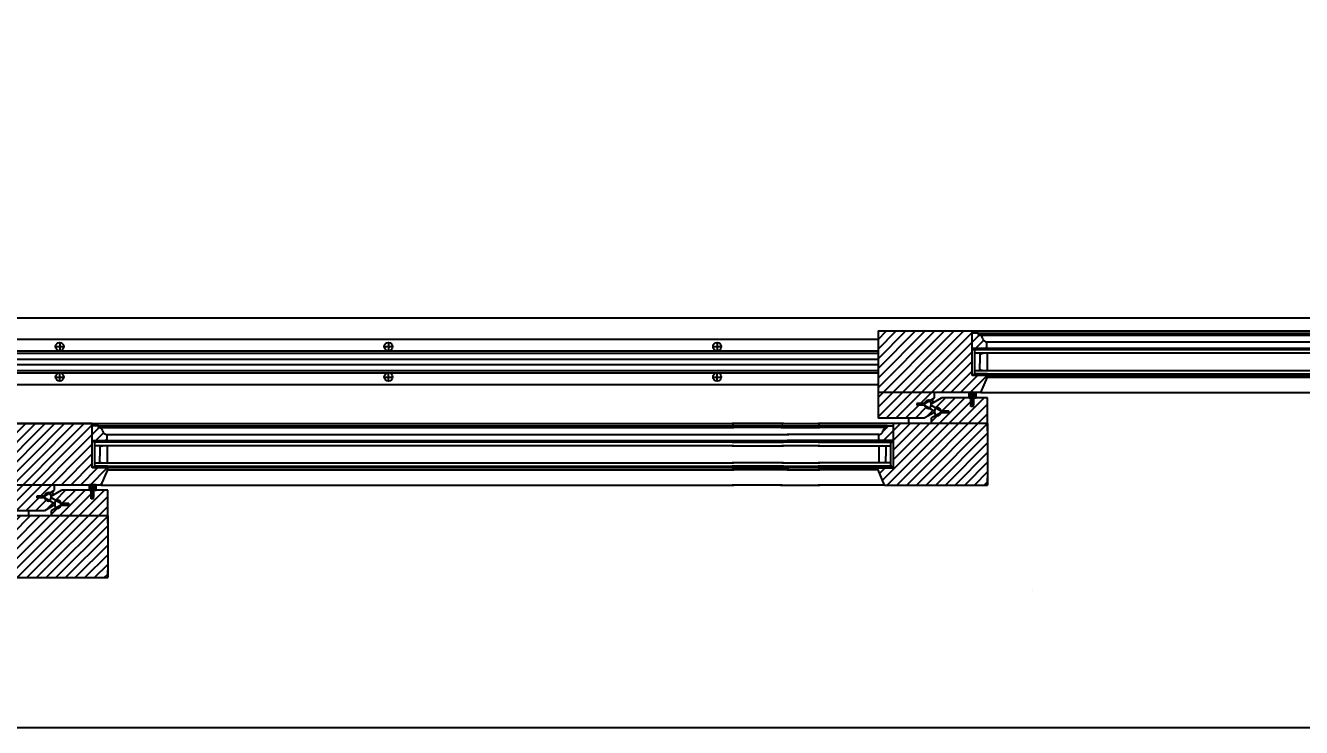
# Model space of a CAD drawing. Header units: inches. Extents: x 1985 to 11287, y 379 to 3234.
# Drawn here: x 7269.92 to 7316.5, y 1482.63 to 1508.25 of the extents above; entities that cross this region are included whole.
import ezdxf

# ---------------------------------------------------------------- set-up
doc = ezdxf.new("R2010")
doc.units = ezdxf.units.IN
doc.header["$MEASUREMENT"] = 0
doc.layers.get('0').update_dxf_attribs({"linetype": 'CONTINUOUS'})
doc.layers.get('Defpoints').update_dxf_attribs({"linetype": 'CONTINUOUS'})
for name, color, linetype in [('glass 99', 6, 'CONTINUOUS'), ('glazing tape 99', 7, 'CONTINUOUS'), ('hardware 99', 94, 'CONTINUOUS'), ('hatch 99', 1, 'CONTINUOUS'), ('weatherstripping 99', 5, 'CONTINUOUS'), ('wood detail 99', 7, 'CONTINUOUS')]:
    doc.layers.add(name, color=color, linetype=linetype)
doc.styles.get("Standard").update_dxf_attribs({"font": 'txt.shx', "width": 0.8})
doc.dimstyles.new('Elevation', dxfattribs={"dimscale": 2, "dimtxt": 0.75, "dimasz": 0.0625, "dimexe": 0.0625, "dimexo": 0.0625, "dimgap": 0.0625, "dimtad": 1, "dimdec": 5, "dimzin": 0, "dimdsep": 46, "dimlunit": 5, "dimtxsty": 'Standard', "dimblk1": 'OBLIQUE', "dimblk2": 'OBLIQUE', "dimsah": 1, "dimcen": 2, "dimdle": 0.0625, "dimclrd": 1, "dimclre": 1, "dimadec": 1, "dimazin": 0, "dimtfac": 0.375, "dimtdec": 5, "dimtmove": 0, "dimatfit": 3, "dimldrblk": 'OBLIQUE', "dimfxl": 1, "dimfrac": 2, "dimtolj": 1, "dimtzin": 0, "dimarcsym": 0})

# ---------------------------------------------------------------- blocks, each defined once
blk = doc.blocks.new('_OBLIQUE')
at = {"color": 0, "linetype": 'ByBlock'}
blk.add_line((-0.5, -0.5), (0.5, 0.5), dxfattribs=at)
blk = doc.blocks.new('*D167')
at = {"layer": 'Defpoints', "color": 0}
for p in [(7365.412, 1559.165), (7335.455, 1503.481), (7204.665, 1497.57), (7336.866, 1497.57), (7336.866, 1497.57)]:
    blk.add_point(p, dxfattribs=at)
at = {"layer": 'wood detail 99', "color": 1, "lineweight": -2}
blk.add_arc((7336.866, 1497.57), 6.078, 65.1346, 180, dxfattribs=at)
at = {"layer": 'wood detail 99', "color": 1, "lineweight": -2, "xscale": 0.125, "yscale": 0.125, "zscale": 0.125}
for p, rotation in [((7339.421, 1503.084), 335.1346450684126), ((7330.788, 1497.57), 270.000000000004)]:
    blk.add_blockref('_OBLIQUE', p, dxfattribs=dict(at, rotation=rotation))
at = {"layer": 'wood detail 99', "color": 0, "insert": (7333.123, 1503.429), "char_height": 1.5, "attachment_point": 5, "rotation": 32.5673}
blk.add_mtext('\\A1;114.9°"', dxfattribs=at)

msp = doc.modelspace()

# ---------------------------------------------------------------- hatches: boundary and pattern name
at = {"layer": 'glazing tape 99'}
h = msp.add_hatch(color=7, dxfattribs=at)
h.paths.add_polyline_path([(7304.516509, 1496.476127), (7305.016509, 1496.476127), (7305.016509, 1496.413627), (7304.516509, 1496.413627)])
h.paths.add_polyline_path([(7304.540009, 1495.538627), (7305.040009, 1495.538627), (7305.040009, 1495.476127), (7304.540009, 1495.476127)])
h = msp.add_hatch(color=7, dxfattribs=at)
h.paths.add_polyline_path([(7272.39151, 1493.101127), (7272.89151, 1493.101127), (7272.89151, 1493.038627), (7272.39151, 1493.038627)])
h.paths.add_polyline_path([(7272.41501, 1492.163627), (7272.91501, 1492.163627), (7272.91501, 1492.101127), (7272.41501, 1492.101127)])
h = msp.add_hatch(color=7, dxfattribs=at)
h.paths.add_polyline_path([(7272.39151, 1493.101127), (7272.89151, 1493.101127), (7272.89151, 1493.038627), (7272.39151, 1493.038627)])
h.paths.add_polyline_path([(7272.41501, 1492.163627), (7272.91501, 1492.163627), (7272.91501, 1492.101127), (7272.41501, 1492.101127)])
h = msp.add_hatch(color=7, dxfattribs=at)
h.paths.add_polyline_path([(7301.063509, 1493.101127), (7301.563509, 1493.101127), (7301.563509, 1493.038627), (7301.063509, 1493.038627)])
h.paths.add_polyline_path([(7301.040009, 1492.163627), (7301.540009, 1492.163627), (7301.540009, 1492.101127), (7301.040009, 1492.101127)])
h = msp.add_hatch(color=7, dxfattribs=at)
h.paths.add_polyline_path([(7301.063509, 1493.101127), (7301.563509, 1493.101127), (7301.563509, 1493.038627), (7301.063509, 1493.038627)])
h.paths.add_polyline_path([(7301.040009, 1492.163627), (7301.540009, 1492.163627), (7301.540009, 1492.101127), (7301.040009, 1492.101127)])
at = {"layer": 'hatch 99'}
h = msp.add_hatch(dxfattribs=at)
h.set_pattern_fill('ANSI31', color=256, scale=2, style=0)
h.set_pattern_definition([(45, (7624.27593, 1138.73261), (-0.1767767, 0.1767767), [])])
h.paths.add_polyline_path([(7304.860259, 1496.827627, 0.350781059), (7304.717131, 1496.952627), (7304.704009, 1496.952627), (7304.704009, 1497.015127), (7304.477494, 1497.015127), (7304.477494, 1496.476127), (7305.016509, 1496.476127), (7305.016509, 1496.702627, -0.375199902)], flags=17)
h.paths.add_polyline_path([(7304.477494, 1497.101127), (7301.040009, 1497.101127), (7301.040009, 1494.851127), (7304.798937, 1494.851127), (7305.040009, 1495.413627), (7305.040009, 1495.476127), (7304.477494, 1495.476127)])
h.paths.add_polyline_path([(7303.102509, 1494.663631), (7303.102509, 1494.851127), (7301.040009, 1494.851127), (7301.040009, 1493.913627), (7302.727502, 1493.913627), (7303.102509, 1494.130137), (7303.102509, 1494.180374), (7302.738123, 1494.390752), (7302.456799, 1494.390752), (7302.456799, 1494.453252), (7302.738123, 1494.453252)])
h.paths.add_polyline_path([(7305.040009, 1494.663627), (7304.527656, 1494.663627), (7304.527656, 1494.35002), (7304.433656, 1494.35002), (7304.433656, 1494.663627), (7303.352502, 1494.663627), (7302.977509, 1494.447124), (7302.977509, 1494.39688), (7303.341889, 1494.186506), (7303.623219, 1494.186506), (7303.623219, 1494.124006), (7303.341889, 1494.124006), (7302.977509, 1493.91363), (7302.977509, 1493.726127), (7305.040009, 1493.726127)])
h.paths.add_polyline_path([(7301.602523, 1493.640127), (7301.372709, 1493.640127), (7301.372709, 1493.577627), (7301.360446, 1493.577627, 0.35125577), (7301.220238, 1493.455438, -0.380557848), (7301.063509, 1493.327627), (7301.063509, 1493.101127), (7301.602523, 1493.101127)], flags=17)
h.paths.add_polyline_path([(7305.040009, 1493.726127), (7301.602523, 1493.726127), (7301.602523, 1492.101127), (7301.040009, 1492.101127), (7301.040009, 1492.038627), (7301.28108, 1491.476127), (7305.040009, 1491.476127)])
h = msp.add_hatch(dxfattribs=at)
h.set_pattern_fill('ANSI31', color=256, scale=2, style=0)
h.set_pattern_definition([(45, (7592.15094, 1135.35761), (-0.1767767, 0.1767767), [])])
h.paths.add_polyline_path([(7272.73526, 1493.452627, 0.350781059), (7272.592132, 1493.577627), (7272.57901, 1493.577627), (7272.57901, 1493.640127), (7272.352496, 1493.640127), (7272.352496, 1493.101127), (7272.89151, 1493.101127), (7272.89151, 1493.327627, -0.375199902)], flags=17)
h.paths.add_polyline_path([(7272.352496, 1493.726127), (7268.91501, 1493.726127), (7268.91501, 1491.476127), (7272.673939, 1491.476127), (7272.91501, 1492.038627), (7272.91501, 1492.101127), (7272.352496, 1492.101127)])
h.paths.add_polyline_path([(7270.97751, 1491.288631), (7270.97751, 1491.476127), (7268.91501, 1491.476127), (7268.91501, 1490.538627), (7270.602503, 1490.538627), (7270.97751, 1490.755137), (7270.97751, 1490.805374), (7270.613124, 1491.015752), (7270.3318, 1491.015752), (7270.3318, 1491.078252), (7270.613124, 1491.078252)])
h.paths.add_polyline_path([(7272.91501, 1491.288627), (7272.402657, 1491.288627), (7272.402657, 1490.97502), (7272.308657, 1490.97502), (7272.308657, 1491.288627), (7271.227503, 1491.288627), (7270.85251, 1491.072124), (7270.85251, 1491.02188), (7271.216891, 1490.811506), (7271.49822, 1490.811506), (7271.49822, 1490.749006), (7271.216891, 1490.749006), (7270.85251, 1490.53863), (7270.85251, 1490.351127), (7272.91501, 1490.351127)])
h.paths.add_polyline_path([(7269.477524, 1490.265127), (7269.24771, 1490.265127), (7269.24771, 1490.202627), (7269.235447, 1490.202627, 0.35125577), (7269.095239, 1490.080438, -0.380557848), (7268.93851, 1489.952627), (7268.93851, 1489.726127), (7269.477524, 1489.726127)], flags=17)
h.paths.add_polyline_path([(7272.91501, 1490.351127), (7269.477524, 1490.351127), (7269.477524, 1488.726127), (7268.91501, 1488.726127), (7268.91501, 1488.663627), (7269.156082, 1488.101127), (7272.91501, 1488.101127)])
at = {"layer": 'weatherstripping 99'}
h = msp.add_hatch(dxfattribs=at)
h.set_pattern_fill('ANSI36', color=256, scale=0.125, angle=315, style=0)
h.set_pattern_definition([(90, (8894.593108, 1682.485929), (-0.015625, 0.02734375), [0.0390625, -0.0078125, 0, -0.0078125])])
h.paths.add_polyline_path([(7304.371156, 1494.84796), (7304.371156, 1494.69352), (7304.621156, 1494.69352), (7304.621156, 1494.861062)])
for points in [[(7304.371156, 1494.69352), (7304.371156, 1494.662547), (7304.466677, 1494.662528), (7304.496404, 1494.628938), (7304.496404, 1494.569144), (7304.434156, 1494.612681), (7304.434156, 1494.584384), (7304.496404, 1494.540847), (7304.496404, 1494.461959), (7304.434156, 1494.505495), (7304.434156, 1494.477198), (7304.512904, 1494.410674), (7304.527656, 1494.410674), (7304.527656, 1494.662516), (7304.621156, 1494.662498), (7304.621156, 1494.69352)], [(7272.246157, 1491.31852), (7272.246157, 1491.287547), (7272.341678, 1491.287528), (7272.371405, 1491.253938), (7272.371406, 1491.194144), (7272.309157, 1491.237681), (7272.309157, 1491.209384), (7272.371406, 1491.165847), (7272.371406, 1491.086959), (7272.309157, 1491.130495), (7272.309157, 1491.102198), (7272.387906, 1491.035674), (7272.402658, 1491.035674), (7272.402658, 1491.287516), (7272.496157, 1491.287498), (7272.496157, 1491.31852)]]:
    msp.add_hatch(color=256, dxfattribs=at).paths.add_polyline_path(points)
h = msp.add_hatch(dxfattribs=at)
h.set_pattern_fill('ANSI36', color=256, scale=0.125, angle=315, style=0)
h.set_pattern_definition([(90, (8862.46811, 1679.110929), (-0.015625, 0.02734375), [0.0390625, -0.0078125, 0, -0.0078125])])
h.paths.add_polyline_path([(7272.246157, 1491.47296), (7272.246157, 1491.31852), (7272.496157, 1491.31852), (7272.496157, 1491.486062)])

# ---------------------------------------------------------------- linework, layer by layer
at = {"layer": 'glass 99', "color": 6}
for p, q in [((7327.835903, 1496.413627), (7304.516509, 1496.413627)), ((7304.571194, 1495.538627), (7304.571194, 1496.413627)), ((7327.835903, 1496.288627), (7304.571194, 1496.288627)), ((7304.754503, 1496.258635), (7304.862285, 1496.288627)), ((7304.754503, 1496.258635), (7304.754503, 1495.913627)), ((7304.754503, 1495.693618), (7304.754503, 1495.913627)), ((7305.018883, 1496.288627), (7305.018883, 1495.663627)), ((7304.540009, 1495.538627), (7327.835903, 1495.538627)), ((7304.571194, 1495.663627), (7327.835903, 1495.663627)), ((7304.754503, 1495.693618), (7304.862285, 1495.663627)), ((7295.710905, 1493.038627), (7272.39151, 1493.038627)), ((7295.773405, 1493.038627), (7272.39151, 1493.038627)), ((7272.446196, 1492.163627), (7272.446196, 1493.038627)), ((7272.446196, 1492.163627), (7272.446196, 1493.038627)), ((7295.710905, 1492.913627), (7272.446196, 1492.913627)), ((7295.773405, 1492.913627), (7272.446196, 1492.913627)), ((7272.629504, 1492.883635), (7272.737287, 1492.913627)), ((7272.629504, 1492.883635), (7272.737287, 1492.913627)), ((7272.629504, 1492.883635), (7272.629504, 1492.538627)), ((7272.629504, 1492.883635), (7272.629504, 1492.538627)), ((7272.893884, 1492.913627), (7272.893884, 1492.288627)), ((7272.893884, 1492.913627), (7272.893884, 1492.288627)), ((7295.710905, 1493.038627), (7297.525141, 1493.038627)), ((7295.710905, 1492.913627), (7297.525141, 1492.913627)), ((7295.773405, 1493.038627), (7297.587641, 1493.038627)), ((7295.773405, 1492.913627), (7297.587641, 1492.913627)), ((7298.857234, 1493.038627), (7297.525141, 1493.038627)), ((7298.857234, 1492.913627), (7297.525141, 1492.913627)), ((7298.919734, 1493.038627), (7297.587641, 1493.038627)), ((7298.919734, 1492.913627), (7297.587641, 1492.913627)), ((7298.857234, 1493.038627), (7301.563509, 1493.038627)), ((7298.857234, 1492.913627), (7301.508823, 1492.913627)), ((7298.919734, 1493.038627), (7301.563509, 1493.038627)), ((7298.919734, 1492.913627), (7301.508823, 1492.913627)), ((7301.063509, 1492.913627), (7301.063509, 1492.288627)), ((7301.063509, 1492.913627), (7301.063509, 1492.288627)), ((7301.327889, 1492.883635), (7301.220106, 1492.913627)), ((7301.327889, 1492.883635), (7301.220106, 1492.913627)), ((7301.327889, 1492.883635), (7301.327889, 1492.538627)), ((7301.327889, 1492.883635), (7301.327889, 1492.538627)), ((7301.508823, 1492.163627), (7301.508823, 1493.038627)), ((7301.508823, 1492.163627), (7301.508823, 1493.038627)), ((7272.41501, 1492.163627), (7295.710905, 1492.163627)), ((7272.41501, 1492.163627), (7295.773405, 1492.163627)), ((7272.446196, 1492.288627), (7295.710905, 1492.288627)), ((7272.446196, 1492.288627), (7295.773405, 1492.288627)), ((7272.629504, 1492.318618), (7272.629504, 1492.538627)), ((7272.629504, 1492.318618), (7272.629504, 1492.538627)), ((7272.629504, 1492.318618), (7272.737287, 1492.288627)), ((7272.629504, 1492.318618), (7272.737287, 1492.288627)), ((7297.525141, 1492.288627), (7295.710905, 1492.288627)), ((7297.525141, 1492.163627), (7295.710905, 1492.163627)), ((7297.587641, 1492.288627), (7295.773405, 1492.288627)), ((7297.587641, 1492.163627), (7295.773405, 1492.163627)), ((7297.525141, 1492.288627), (7298.857234, 1492.288627)), ((7297.525141, 1492.163627), (7298.857234, 1492.163627)), ((7297.587641, 1492.288627), (7298.919734, 1492.288627)), ((7297.587641, 1492.163627), (7298.919734, 1492.163627)), ((7301.508823, 1492.288627), (7298.857234, 1492.288627)), ((7301.540009, 1492.163627), (7298.857234, 1492.163627)), ((7301.508823, 1492.288627), (7298.919734, 1492.288627)), ((7301.540009, 1492.163627), (7298.919734, 1492.163627)), ((7301.327889, 1492.318618), (7301.220106, 1492.288627)), ((7301.327889, 1492.318618), (7301.220106, 1492.288627)), ((7301.327889, 1492.318618), (7301.327889, 1492.538627)), ((7301.327889, 1492.318618), (7301.327889, 1492.538627))]:
    msp.add_line(p, q, dxfattribs=at)
at = {"layer": 'glazing tape 99', "color": 7}
for p, q in [((7304.516509, 1496.476127), (7304.516509, 1496.413627)), ((7305.016509, 1496.476127), (7305.016509, 1496.413627)), ((7272.39151, 1493.101127), (7272.39151, 1493.038627)), ((7272.39151, 1493.101127), (7272.39151, 1493.038627)), ((7272.89151, 1493.101127), (7272.89151, 1493.038627)), ((7272.89151, 1493.101127), (7272.89151, 1493.038627)), ((7301.063509, 1493.101127), (7301.063509, 1493.038627)), ((7301.063509, 1493.101127), (7301.063509, 1493.038627)), ((7301.563509, 1493.101127), (7301.563509, 1493.038627)), ((7301.563509, 1493.101127), (7301.563509, 1493.038627))]:
    msp.add_line(p, q, dxfattribs=at)
at = {"layer": 'glazing tape 99'}
for p, q in [((7305.016509, 1496.413627), (7304.516509, 1496.413627)), ((7304.540009, 1495.538627), (7304.540009, 1495.476127)), ((7305.040009, 1495.538627), (7304.540009, 1495.538627)), ((7305.040009, 1495.538627), (7305.040009, 1495.476127)), ((7272.89151, 1493.038627), (7272.39151, 1493.038627)), ((7272.89151, 1493.038627), (7272.39151, 1493.038627)), ((7301.563509, 1493.038627), (7301.063509, 1493.038627)), ((7301.563509, 1493.038627), (7301.063509, 1493.038627)), ((7272.41501, 1492.163627), (7272.41501, 1492.101127)), ((7272.91501, 1492.163627), (7272.41501, 1492.163627)), ((7272.41501, 1492.163627), (7272.41501, 1492.101127)), ((7272.91501, 1492.163627), (7272.41501, 1492.163627)), ((7272.91501, 1492.163627), (7272.91501, 1492.101127)), ((7272.91501, 1492.163627), (7272.91501, 1492.101127)), ((7301.040009, 1492.163627), (7301.540009, 1492.163627)), ((7301.040009, 1492.163627), (7301.040009, 1492.101127)), ((7301.040009, 1492.163627), (7301.540009, 1492.163627)), ((7301.040009, 1492.163627), (7301.040009, 1492.101127)), ((7301.540009, 1492.163627), (7301.540009, 1492.101127)), ((7301.540009, 1492.163627), (7301.540009, 1492.101127))]:
    msp.add_line(p, q, dxfattribs=at)
at = {"layer": 'hardware 99'}
for p, q in [((7268.91501, 1496.801127), (7301.040009, 1496.801127)), ((7268.91501, 1496.381127), (7301.040009, 1496.381127)), ((7271.01501, 1496.531127), (7271.31501, 1496.531127)), ((7271.16501, 1496.681127), (7271.16501, 1496.381127)), ((7283.01501, 1496.531127), (7283.31501, 1496.531127)), ((7283.16501, 1496.681127), (7283.16501, 1496.381127)), ((7295.01501, 1496.531127), (7295.31501, 1496.531127)), ((7295.16501, 1496.681127), (7295.16501, 1496.381127)), ((7268.91501, 1496.291127), (7301.040009, 1496.291127)), ((7268.91501, 1496.076127), (7301.040009, 1496.076127)), ((7268.91501, 1495.876127), (7301.040009, 1495.876127)), ((7268.91501, 1495.661127), (7301.040009, 1495.661127)), ((7268.91501, 1495.571127), (7301.040009, 1495.571127)), ((7271.01501, 1495.421127), (7271.31501, 1495.421127)), ((7271.16501, 1495.271127), (7271.16501, 1495.571127)), ((7283.01501, 1495.421127), (7283.31501, 1495.421127)), ((7283.16501, 1495.271127), (7283.16501, 1495.571127)), ((7295.01501, 1495.421127), (7295.31501, 1495.421127)), ((7295.16501, 1495.271127), (7295.16501, 1495.571127)), ((7268.91501, 1495.151127), (7301.040009, 1495.151127))]:
    msp.add_line(p, q, dxfattribs=at)
for centre in [(7271.16501, 1496.531127), (7283.16501, 1496.531127), (7295.16501, 1496.531127), (7271.16501, 1495.421127), (7283.16501, 1495.421127), (7295.16501, 1495.421127)]:
    msp.add_circle(centre, 0.15, dxfattribs=at)
at = {"layer": 'weatherstripping 99'}
for p, q in [((7304.371156, 1494.662547), (7304.371156, 1494.861062)), ((7304.621156, 1494.861062), (7304.371156, 1494.861062)), ((7304.621156, 1494.69352), (7304.371156, 1494.69352)), ((7304.371156, 1494.662547), (7304.466677, 1494.662528)), ((7304.496404, 1494.569144), (7304.434156, 1494.612681)), ((7304.434156, 1494.584384), (7304.434156, 1494.612681)), ((7304.496404, 1494.540847), (7304.434156, 1494.584384)), ((7304.496404, 1494.461959), (7304.434156, 1494.505495)), ((7304.434156, 1494.477198), (7304.434156, 1494.505495)), ((7304.512904, 1494.410674), (7304.434156, 1494.477198)), ((7304.466677, 1494.662528), (7304.496404, 1494.628938)), ((7304.496404, 1494.628938), (7304.496404, 1494.569144)), ((7304.496404, 1494.540847), (7304.496404, 1494.461959)), ((7304.527656, 1494.662516), (7304.621156, 1494.662498)), ((7304.527656, 1494.662516), (7304.527656, 1494.410674)), ((7304.621156, 1494.662498), (7304.621156, 1494.861062)), ((7302.456799, 1494.422002), (7302.738049, 1494.422002)), ((7303.623219, 1494.155256), (7303.341969, 1494.155256)), ((7304.512904, 1494.410674), (7304.527656, 1494.410674)), ((7304.527656, 1494.410674), (7304.512904, 1494.410674)), ((7272.246157, 1491.287547), (7272.246157, 1491.486062)), ((7272.496157, 1491.486062), (7272.246157, 1491.486062)), ((7272.496157, 1491.31852), (7272.246157, 1491.31852)), ((7272.246157, 1491.287547), (7272.341678, 1491.287528)), ((7272.371406, 1491.194144), (7272.309157, 1491.237681)), ((7272.309157, 1491.209384), (7272.309157, 1491.237681)), ((7272.371406, 1491.165847), (7272.309157, 1491.209384)), ((7272.341678, 1491.287528), (7272.371405, 1491.253938)), ((7272.371405, 1491.253938), (7272.371406, 1491.194144)), ((7272.402658, 1491.287516), (7272.496157, 1491.287498)), ((7272.402658, 1491.287516), (7272.402658, 1491.035674)), ((7272.496157, 1491.287498), (7272.496157, 1491.486062)), ((7270.3318, 1491.047002), (7270.61305, 1491.047002)), ((7271.49822, 1490.780256), (7271.21697, 1490.780256)), ((7272.371406, 1491.086959), (7272.309157, 1491.130495)), ((7272.309157, 1491.102198), (7272.309157, 1491.130495)), ((7272.387906, 1491.035674), (7272.309157, 1491.102198)), ((7272.371406, 1491.165847), (7272.371406, 1491.086959)), ((7272.387906, 1491.035674), (7272.402657, 1491.035674)), ((7272.402658, 1491.035674), (7272.387906, 1491.035674))]:
    msp.add_line(p, q, dxfattribs=at)
for centre, radius, start, end in [((7302.894299, 1494.422002), 0.15625, 94.1980476, 265.8019524), ((7302.887436, 1494.515501), 0.0625, 29.9112858, 94.1980476), ((7302.724911, 1494.422002), 0.25, 330.0887142, 29.9112858), ((7302.887436, 1494.328504), 0.0625, 265.8019524, 330.0887142), ((7303.355106, 1494.155256), 0.25, 150.0887142, 209.9112858), ((7303.192582, 1494.248754), 0.0625, 85.8019524, 150.0887142), ((7303.192582, 1494.061757), 0.0625, 209.9112858, 274.1980476), ((7303.185719, 1494.155256), 0.15625, 274.1980476, 85.8019524), ((7270.7693, 1491.047002), 0.15625, 94.1980476, 265.8019524), ((7270.762437, 1491.140501), 0.0625, 29.9112858, 94.1980476), ((7270.762437, 1490.953504), 0.0625, 265.8019524, 330.0887142), ((7270.599912, 1491.047002), 0.25, 330.0887142, 29.9112858), ((7271.230108, 1490.780256), 0.25, 150.0887142, 209.9112858), ((7271.067583, 1490.873754), 0.0625, 85.8019524, 150.0887142), ((7271.06072, 1490.780256), 0.15625, 274.1980476, 85.8019524), ((7271.067583, 1490.686757), 0.0625, 209.9112858, 274.1980476)]:
    msp.add_arc(centre, radius, start, end, dxfattribs=at)
at = {"layer": 'wood detail 99'}
for p, q in [((7336.865606, 1497.569877), (7204.665013, 1497.569877)), ((7301.040009, 1497.101127), (7301.040009, 1494.851127)), ((7301.040009, 1497.101127), (7304.477494, 1497.101127)), ((7304.477494, 1497.101127), (7327.835903, 1497.101127)), ((7304.704009, 1497.015127), (7327.835903, 1497.015127)), ((7304.704009, 1496.952627), (7327.835903, 1496.952627)), ((7305.016509, 1496.702627), (7327.835903, 1496.702627)), ((7305.016509, 1496.476127), (7327.835903, 1496.476127)), ((7305.040009, 1495.476127), (7304.477494, 1495.476127)), ((7305.040009, 1495.413627), (7305.040009, 1495.476127)), ((7327.835903, 1495.476127), (7305.040009, 1495.476127)), ((7301.040009, 1494.851127), (7301.040009, 1493.913627)), ((7302.456799, 1494.453252), (7302.456799, 1494.390752)), ((7302.683996, 1494.422002), (7303.102509, 1494.663631)), ((7302.977509, 1494.447124), (7303.352502, 1494.663627)), ((7302.977509, 1494.39688), (7302.977509, 1494.447124)), ((7302.977509, 1494.39688), (7302.977509, 1494.447124)), ((7302.977509, 1494.396884), (7302.977509, 1494.447121)), ((7303.040007, 1494.483208), (7303.040007, 1494.627545)), ((7303.102509, 1494.663631), (7303.102509, 1494.851127)), ((7304.433656, 1494.35002), (7304.433656, 1494.663627)), ((7304.527656, 1494.663627), (7304.527656, 1494.410674)), ((7304.527656, 1494.35002), (7304.527656, 1494.662516)), ((7304.798937, 1494.851127), (7327.835903, 1494.851127)), ((7305.040009, 1493.726127), (7305.040009, 1494.663627)), ((7302.683996, 1494.422002), (7303.102509, 1494.180374)), ((7302.683996, 1494.422002), (7303.102509, 1494.180374)), ((7303.102509, 1494.130137), (7302.727502, 1493.913627)), ((7303.102509, 1494.130137), (7302.727502, 1493.913627)), ((7302.977509, 1494.39688), (7303.396016, 1494.155256)), ((7302.977509, 1494.39688), (7303.341889, 1494.186506)), ((7303.396016, 1494.155256), (7302.977509, 1493.91363)), ((7303.341889, 1494.124006), (7302.977509, 1493.91363)), ((7303.102509, 1494.180374), (7303.102509, 1494.130137)), ((7303.102509, 1494.180374), (7303.102509, 1494.130137)), ((7303.623219, 1494.124006), (7303.623219, 1494.186506)), ((7305.040009, 1493.460502), (7305.040009, 1494.194877)), ((7268.91501, 1493.726127), (7272.352496, 1493.726127)), ((7272.352496, 1493.726127), (7268.97751, 1493.726127)), ((7272.352496, 1493.726127), (7295.710905, 1493.726127)), ((7272.352496, 1493.726127), (7295.773405, 1493.726127)), ((7272.57901, 1493.640127), (7295.710905, 1493.640127)), ((7272.57901, 1493.640127), (7295.773405, 1493.640127)), ((7272.57901, 1493.577627), (7295.710905, 1493.577627)), ((7272.57901, 1493.577627), (7295.773405, 1493.577627)), ((7297.525141, 1493.726127), (7295.710905, 1493.726127)), ((7297.498355, 1493.640127), (7295.710905, 1493.640127)), ((7297.498355, 1493.577627), (7295.710905, 1493.577627)), ((7297.587641, 1493.726127), (7295.773405, 1493.726127)), ((7297.560855, 1493.640127), (7295.773405, 1493.640127)), ((7297.560855, 1493.577627), (7295.773405, 1493.577627)), ((7297.498355, 1493.640127), (7298.857234, 1493.640127)), ((7297.498355, 1493.577627), (7298.857234, 1493.577627)), ((7297.525141, 1493.726127), (7298.857234, 1493.726127)), ((7297.560855, 1493.640127), (7298.919734, 1493.640127)), ((7297.560855, 1493.577627), (7298.919734, 1493.577627)), ((7297.587641, 1493.726127), (7298.919734, 1493.726127)), ((7301.602523, 1493.726127), (7298.857234, 1493.726127)), ((7301.372709, 1493.640127), (7298.857234, 1493.640127)), ((7301.372709, 1493.577627), (7298.857234, 1493.577627)), ((7301.602523, 1493.726127), (7298.919734, 1493.726127)), ((7301.372709, 1493.640127), (7298.919734, 1493.640127)), ((7301.372709, 1493.577627), (7298.919734, 1493.577627)), ((7302.165007, 1493.726127), (7302.165007, 1493.913627)), ((7302.977509, 1493.91363), (7302.977509, 1493.726127)), ((7305.040009, 1493.726127), (7305.040009, 1491.476127)), ((7272.89151, 1493.327627), (7295.710905, 1493.327627)), ((7272.89151, 1493.327627), (7295.773405, 1493.327627)), ((7272.89151, 1493.101127), (7295.710905, 1493.101127)), ((7272.89151, 1493.101127), (7295.773405, 1493.101127)), ((7295.710905, 1493.327627), (7297.721569, 1493.327627)), ((7295.710905, 1493.101127), (7297.721569, 1493.101127)), ((7295.773405, 1493.327627), (7297.784069, 1493.327627)), ((7295.773405, 1493.101127), (7297.784069, 1493.101127)), ((7298.857234, 1493.327627), (7297.721569, 1493.327627)), ((7298.857234, 1493.101127), (7297.721569, 1493.101127)), ((7298.919734, 1493.327627), (7297.784069, 1493.327627)), ((7298.919734, 1493.101127), (7297.784069, 1493.101127)), ((7301.063509, 1493.327627), (7298.857234, 1493.327627)), ((7301.063509, 1493.101127), (7298.857234, 1493.101127)), ((7301.063509, 1493.327627), (7298.919734, 1493.327627)), ((7301.063509, 1493.101127), (7298.919734, 1493.101127)), ((7272.91501, 1492.101127), (7272.352496, 1492.101127)), ((7272.91501, 1492.101127), (7272.352496, 1492.101127)), ((7272.91501, 1492.038627), (7272.91501, 1492.101127)), ((7295.710905, 1492.101127), (7272.91501, 1492.101127)), ((7272.91501, 1492.038627), (7272.91501, 1492.101127)), ((7295.773405, 1492.101127), (7272.91501, 1492.101127)), ((7295.710905, 1492.101127), (7297.721569, 1492.101127)), ((7295.773405, 1492.101127), (7297.784069, 1492.101127)), ((7298.857234, 1492.101127), (7297.721569, 1492.101127)), ((7298.919734, 1492.101127), (7297.784069, 1492.101127)), ((7298.857234, 1492.101127), (7301.040009, 1492.101127)), ((7298.919734, 1492.101127), (7301.040009, 1492.101127)), ((7301.040009, 1492.101127), (7301.602523, 1492.101127)), ((7301.040009, 1492.038627), (7301.040009, 1492.101127)), ((7301.040009, 1492.101127), (7301.602523, 1492.101127)), ((7301.040009, 1492.038627), (7301.040009, 1492.101127)), ((7305.040009, 1491.476127), (7305.040009, 1491.741752)), ((7270.558998, 1491.047002), (7270.97751, 1491.288631)), ((7270.85251, 1491.072124), (7271.227503, 1491.288627)), ((7270.915009, 1491.108208), (7270.915009, 1491.252545)), ((7270.97751, 1491.288631), (7270.97751, 1491.476127)), ((7272.308657, 1490.97502), (7272.308657, 1491.288627)), ((7272.402657, 1491.288627), (7272.402657, 1491.035674)), ((7272.402657, 1490.97502), (7272.402657, 1491.287516)), ((7272.673939, 1491.476127), (7295.710905, 1491.476127)), ((7272.673939, 1491.476127), (7295.773405, 1491.476127)), ((7272.91501, 1490.351127), (7272.91501, 1491.288627)), ((7297.480498, 1491.476127), (7295.710905, 1491.476127)), ((7297.542998, 1491.476127), (7295.773405, 1491.476127)), ((7297.480498, 1491.476127), (7298.857234, 1491.476127)), ((7297.542998, 1491.476127), (7298.919734, 1491.476127)), ((7301.28108, 1491.476127), (7298.857234, 1491.476127)), ((7301.28108, 1491.476127), (7298.919734, 1491.476127)), ((7270.3318, 1491.078252), (7270.3318, 1491.015752)), ((7270.558998, 1491.047002), (7270.97751, 1490.805374)), ((7270.558998, 1491.047002), (7270.97751, 1490.805374)), ((7270.97751, 1490.755137), (7270.602503, 1490.538627)), ((7270.97751, 1490.755137), (7270.602503, 1490.538627)), ((7270.85251, 1491.02188), (7270.85251, 1491.072124)), ((7270.85251, 1491.02188), (7270.85251, 1491.072124)), ((7270.85251, 1491.02188), (7271.271017, 1490.780256)), ((7270.85251, 1491.02188), (7271.216891, 1490.811506)), ((7271.271017, 1490.780256), (7270.85251, 1490.53863)), ((7271.216891, 1490.749006), (7270.85251, 1490.53863)), ((7270.97751, 1490.805374), (7270.97751, 1490.755137)), ((7270.97751, 1490.805374), (7270.97751, 1490.755137)), ((7271.49822, 1490.749006), (7271.49822, 1490.811506)), ((7272.91501, 1490.085502), (7272.91501, 1490.819877)), ((7270.040009, 1490.351127), (7270.040009, 1490.538627)), ((7270.85251, 1490.53863), (7270.85251, 1490.351127)), ((7272.91501, 1490.351127), (7272.91501, 1488.101127)), ((7272.91501, 1488.101127), (7272.91501, 1488.366752)), ((7306.665009, 1487.632377), (7306.665009, 1487.632377)), ((7203.040013, 1482.632377), (7338.966867, 1482.632377))]:
    msp.add_line(p, q, dxfattribs=at)
at = {"layer": 'wood detail 99', "color": 7}
for p, q in [((7304.477494, 1495.476127), (7304.477494, 1497.101127)), ((7304.704009, 1497.015127), (7304.477494, 1497.015127)), ((7304.704009, 1496.952627), (7304.704009, 1497.015127)), ((7304.477494, 1496.476127), (7305.016509, 1496.476127)), ((7305.016509, 1496.476127), (7305.016509, 1496.702627)), ((7304.798937, 1494.851127), (7305.040009, 1495.413627)), ((7305.040009, 1495.413627), (7327.835903, 1495.413627)), ((7302.738128, 1494.453252), (7302.456799, 1494.453252)), ((7302.738128, 1494.390752), (7302.456799, 1494.390752)), ((7303.341889, 1494.186506), (7303.623219, 1494.186506)), ((7303.341889, 1494.124006), (7303.623219, 1494.124006)), ((7304.527656, 1494.35002), (7304.433656, 1494.35002)), ((7272.352496, 1492.101127), (7272.352496, 1493.726127)), ((7272.352496, 1492.101127), (7272.352496, 1493.726127)), ((7272.57901, 1493.640127), (7272.352496, 1493.640127)), ((7272.57901, 1493.640127), (7272.352496, 1493.640127)), ((7272.57901, 1493.577627), (7272.57901, 1493.640127)), ((7272.57901, 1493.577627), (7272.57901, 1493.640127)), ((7301.372709, 1493.640127), (7301.602523, 1493.640127)), ((7301.372709, 1493.577627), (7301.372709, 1493.640127)), ((7301.372709, 1493.640127), (7301.602523, 1493.640127)), ((7301.372709, 1493.577627), (7301.372709, 1493.640127)), ((7301.602523, 1492.101127), (7301.602523, 1493.726127)), ((7301.602523, 1492.101127), (7301.602523, 1493.726127)), ((7272.352496, 1493.101127), (7272.89151, 1493.101127)), ((7272.352496, 1493.101127), (7272.89151, 1493.101127)), ((7272.89151, 1493.101127), (7272.89151, 1493.327627)), ((7272.89151, 1493.101127), (7272.89151, 1493.327627)), ((7301.063509, 1493.101127), (7301.063509, 1493.327627)), ((7301.063509, 1493.101127), (7301.063509, 1493.327627)), ((7301.602523, 1493.101127), (7301.063509, 1493.101127)), ((7301.602523, 1493.101127), (7301.063509, 1493.101127)), ((7272.673939, 1491.476127), (7272.91501, 1492.038627)), ((7272.673939, 1491.476127), (7272.91501, 1492.038627)), ((7272.91501, 1492.038627), (7295.710905, 1492.038627)), ((7272.91501, 1492.038627), (7295.773405, 1492.038627)), ((7297.721569, 1492.038627), (7295.710905, 1492.038627)), ((7297.784069, 1492.038627), (7295.773405, 1492.038627)), ((7297.721569, 1492.038627), (7298.857234, 1492.038627)), ((7297.784069, 1492.038627), (7298.919734, 1492.038627)), ((7301.040009, 1492.038627), (7298.857234, 1492.038627)), ((7301.040009, 1492.038627), (7298.919734, 1492.038627)), ((7301.28108, 1491.476127), (7301.040009, 1492.038627)), ((7301.28108, 1491.476127), (7301.040009, 1492.038627)), ((7270.61313, 1491.078252), (7270.3318, 1491.078252)), ((7270.61313, 1491.015752), (7270.3318, 1491.015752)), ((7271.216891, 1490.811506), (7271.49822, 1490.811506)), ((7271.216891, 1490.749006), (7271.49822, 1490.749006)), ((7272.402657, 1490.97502), (7272.308657, 1490.97502))]:
    msp.add_line(p, q, dxfattribs=at)
at = {"layer": 'wood detail 99', "color": 0}
for p, q in [((7304.798937, 1494.851127), (7301.040009, 1494.851127)), ((7304.798937, 1494.851127), (7301.040009, 1494.851127)), ((7304.433656, 1494.663627), (7303.352502, 1494.663627)), ((7305.040009, 1494.663627), (7304.527656, 1494.663627)), ((7302.727502, 1493.913627), (7301.040009, 1493.913627)), ((7304.977509, 1493.726127), (7301.602523, 1493.726127)), ((7305.040009, 1493.726127), (7301.602523, 1493.726127)), ((7305.040009, 1493.726127), (7301.602523, 1493.726127)), ((7272.673939, 1491.476127), (7268.91501, 1491.476127)), ((7272.673939, 1491.476127), (7268.91501, 1491.476127)), ((7272.673939, 1491.476127), (7268.97751, 1491.476127)), ((7272.308657, 1491.288627), (7271.227503, 1491.288627)), ((7272.91501, 1491.288627), (7272.402657, 1491.288627)), ((7301.28108, 1491.476127), (7304.977509, 1491.476127)), ((7301.28108, 1491.476127), (7305.040009, 1491.476127)), ((7270.602503, 1490.538627), (7268.91501, 1490.538627)), ((7272.85251, 1490.351127), (7269.477524, 1490.351127)), ((7272.91501, 1490.351127), (7269.477524, 1490.351127)), ((7272.91501, 1490.351127), (7269.477524, 1490.351127)), ((7269.156082, 1488.101127), (7272.85251, 1488.101127)), ((7269.156082, 1488.101127), (7272.91501, 1488.101127))]:
    msp.add_line(p, q, dxfattribs=at)
at = {"layer": 'wood detail 99', "color": 7}
for centre, radius, start, end in [((7304.71057, 1496.800672), 0.152097, 10.2080197, 92.4723638), ((7305.009948, 1496.854582), 0.152097, 190.2080197, 272.4723638), ((7272.585571, 1493.425672), 0.152097, 10.2080197, 92.4723638), ((7272.585571, 1493.425672), 0.152097, 10.2080197, 92.4723638), ((7301.366577, 1493.429054), 0.148699, 87.6367739, 170.8787735), ((7301.366577, 1493.429054), 0.148699, 87.6367739, 170.8787735), ((7272.884949, 1493.479582), 0.152097, 190.2080197, 272.4723638), ((7272.884949, 1493.479582), 0.152097, 190.2080197, 272.4723638), ((7301.07007, 1493.479582), 0.152097, 267.5276362, 349.7919803), ((7301.07007, 1493.479582), 0.152097, 267.5276362, 349.7919803)]:
    msp.add_arc(centre, radius, start, end, dxfattribs=at)

# ---------------------------------------------------------------- dimensions: what is measured, and where the dimension line sits
at = {"layer": 'wood detail 99'}
dim = msp.add_angular_dim_2l(base=(7335.454757, 1503.481429), line1=((7336.865606, 1497.569877), (7365.411686, 1559.16464)), line2=((7336.865606, 1497.569877), (7204.665013, 1497.569877)), dimstyle='Elevation', override={"dimpost": '"'}, dxfattribs=at)
dim.commit()
dim.dimension.update_dxf_attribs({"geometry": '*D167', "text_midpoint": (7333.123101, 1503.429228)})

doc.saveas('drawing.dxf')
